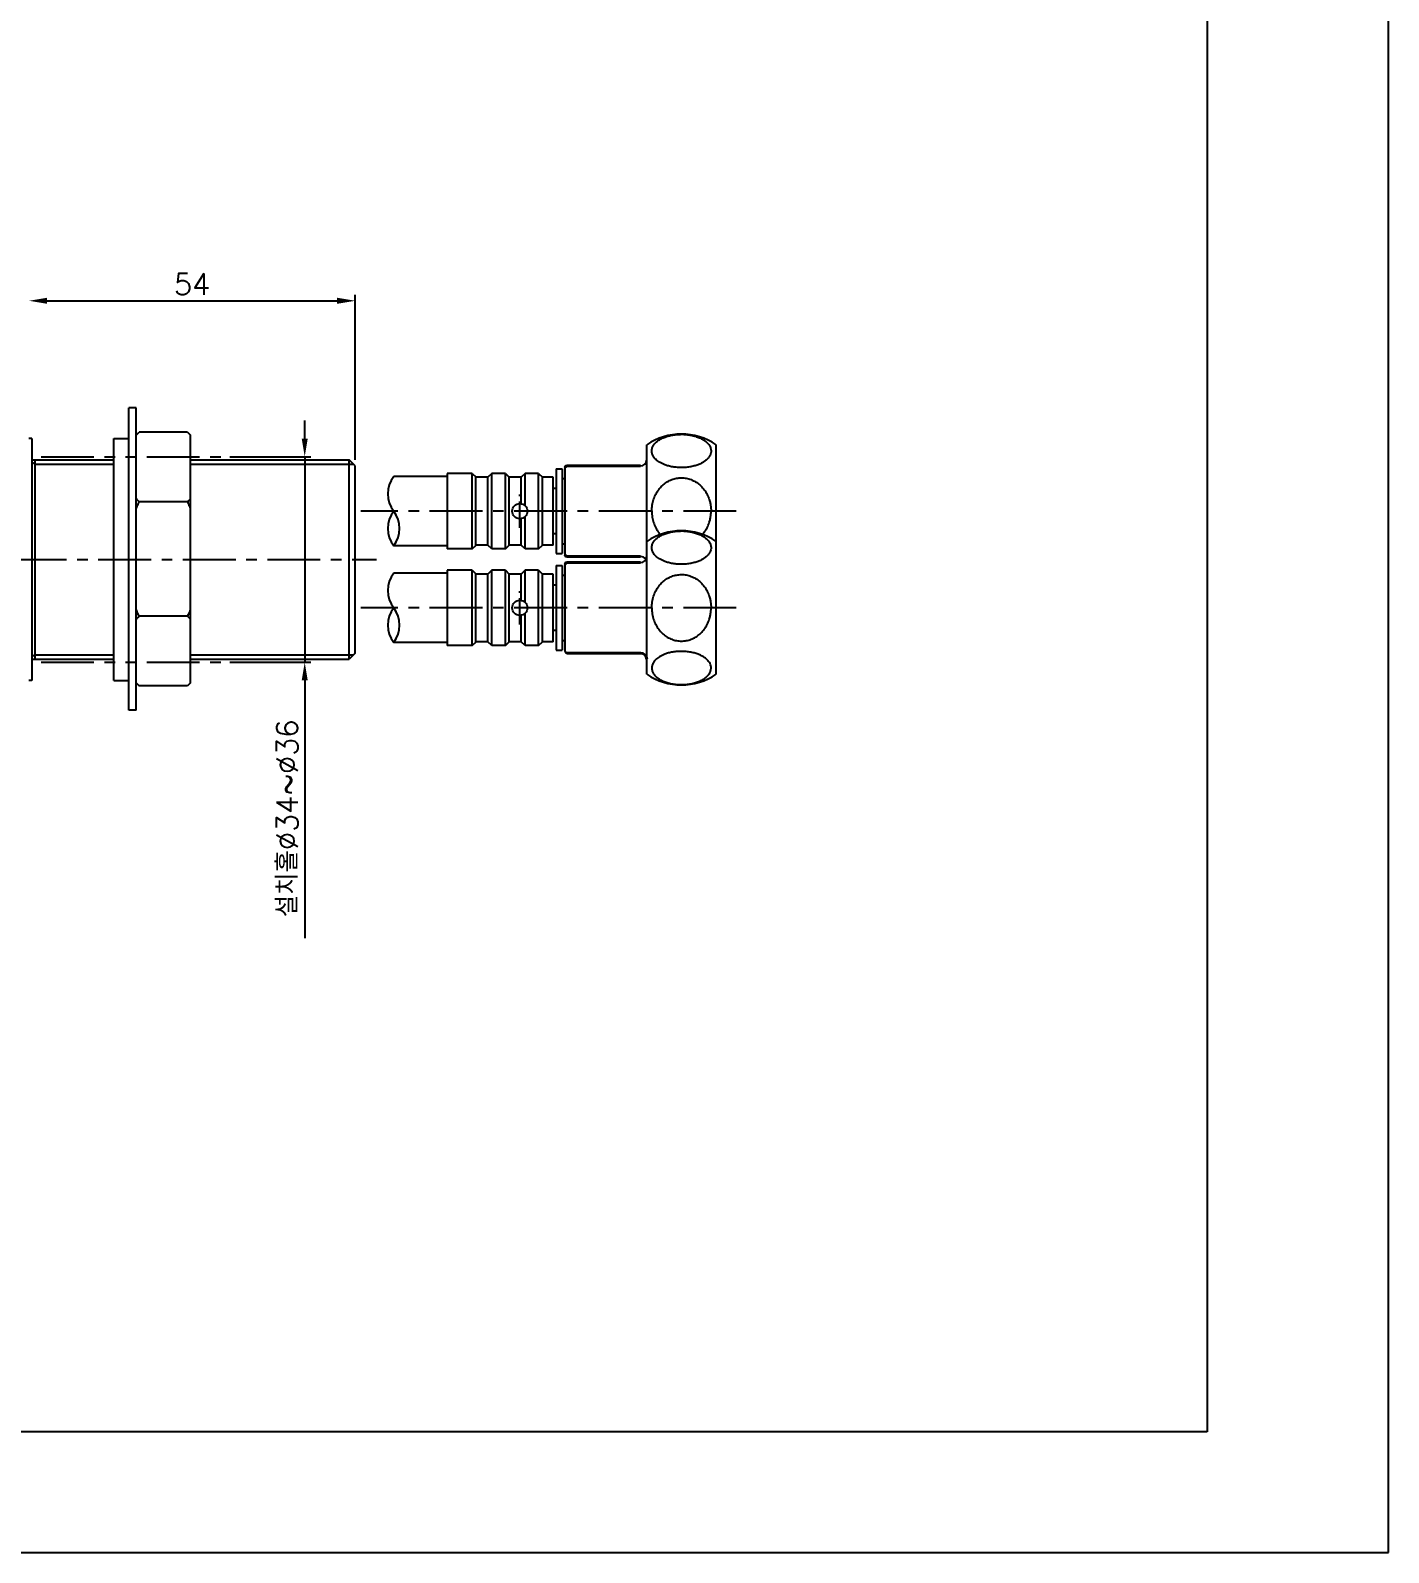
# Model space of a CAD drawing. Extents: x 16268 to 17109, y -53926 to -53326.
# Drawn here: x 16884.4 to 17109.2, y -53925.6 to -53673.7 of the extents above; entities that cross this region are included whole.
import ezdxf

# ---------------------------------------------------------------- set-up
doc = ezdxf.new("R2010")
doc.units = 0
doc.header["$LTSCALE"] = 7
doc.header["$MEASUREMENT"] = 0
doc.linetypes.add('CENTER', pattern=[2, 1.25, -0.25, 0.25, -0.25])
doc.linetypes.add('PHANTOM', pattern=[2.5, 1.25, -0.25, 0.25, -0.25, 0.25, -0.25])
doc.layers.get('0').update_dxf_attribs({"color": 2, "linetype": 'CONTINUOUS'})
for name, color, linetype in [('CL', 1, 'CENTER'), ('D', 2, 'CONTINUOUS'), ('DWG', 7, 'CONTINUOUS'), ('PL', 3, 'PHANTOM'), ('TXT', 4, 'CONTINUOUS')]:
    doc.layers.add(name, color=color, linetype=linetype)
doc.styles.add('GHS', font='ROMANS', dxfattribs={"bigfont": 'GHS'})

# ---------------------------------------------------------------- blocks, each defined once
blk = doc.blocks.new('BORDER')
for p, q in [((1, 0), (1, 1)), ((0, 0), (1, 0))]:
    blk.add_line(p, q)

msp = doc.modelspace()

# ---------------------------------------------------------------- linework, layer by layer
at = {"color": 7, "linetype": 'Continuous'}
for p, q in [((16910.43, -53751.75), (16902.43, -53751.75)), ((16910.43, -53770.66), (16902.43, -53770.66))]:
    msp.add_line(p, q, dxfattribs=at)
for centre, start, end in [((16992.16, -53750.78), 55.8767, 124.1233), ((16992.16, -53766.78), 55.8767, 124.1233), ((16992.16, -53771.78), 235.8767, 304.1233)]:
    msp.add_arc(centre, 10.25, start, end, dxfattribs=at)
for centre, start, end in [((16948.25, -53750.4), 142.1368, 217.8632), ((16948.25, -53756.15), 142.1368, 217.8632), ((16940.85, -53756.15), 322.1368, 37.8632), ((16948.25, -53766.4), 142.1368, 217.8632), ((16948.25, -53772.15), 142.1368, 217.8632), ((16940.85, -53772.15), 322.1368, 37.8632)]:
    msp.add_arc(centre, 4.68, start, end)
for points in [[(16987.42, -53744.03), (16987.27, -53743.55), (16987.28, -53743.06), (16987.43, -53742.58), (16987.72, -53742.13), (16988.15, -53741.73), (16988.67, -53741.37), (16989.29, -53741.08), (16989.99, -53740.84), (16990.74, -53740.68), (16991.53, -53740.59), (16992.34, -53740.56), (16993.15, -53740.62), (16993.94, -53740.75), (16994.67, -53740.95), (16995.34, -53741.21), (16995.92, -53741.54), (16996.39, -53741.92), (16996.75, -53742.34), (16996.92, -53742.65)], [(16996.92, -53742.65), (16996.98, -53742.8), (16997.07, -53743.29)], [(16997.07, -53743.29), (16997.03, -53743.67), (16996.9, -53744.04), (16996.67, -53744.4), (16996.36, -53744.75), (16995.95, -53745.07), (16995.47, -53745.35), (16994.91, -53745.6), (16994.27, -53745.8), (16993.55, -53745.96), (16992.74, -53746.05), (16991.92, -53746.07), (16991.1, -53746), (16990.35, -53745.88), (16989.7, -53745.7), (16989.17, -53745.5), (16988.73, -53745.29), (16988.36, -53745.06), (16988.04, -53744.82), (16987.78, -53744.57), (16987.58, -53744.3), (16987.42, -53744.03)], [(16902.43, -53751.75), (16902.25, -53751.57), (16902.09, -53751.4), (16901.93, -53751.23)], [(16901.93, -53752.79), (16902.09, -53752.45), (16902.25, -53752.1), (16902.43, -53751.75)], [(16910.43, -53751.75), (16910.6, -53751.57), (16910.77, -53751.4), (16910.93, -53751.23)], [(16910.93, -53752.79), (16910.77, -53752.45), (16910.6, -53752.1), (16910.43, -53751.75)], [(16996.93, -53751.97), (16996.99, -53752.29), (16997.07, -53753.26)], [(16996.93, -53754.55), (16996.99, -53754.24), (16997.07, -53753.26)], [(16987.42, -53760.03), (16987.27, -53759.55), (16987.28, -53759.06), (16987.43, -53758.58), (16987.72, -53758.13), (16988.15, -53757.73), (16988.67, -53757.37), (16989.29, -53757.08), (16989.99, -53756.84), (16990.74, -53756.68), (16991.53, -53756.59), (16992.34, -53756.56), (16993.15, -53756.62), (16993.94, -53756.75), (16994.67, -53756.95), (16995.34, -53757.21), (16995.92, -53757.54), (16996.39, -53757.92), (16996.75, -53758.34), (16996.92, -53758.65)], [(16997.07, -53759.29), (16997.03, -53759.67), (16996.9, -53760.04), (16996.67, -53760.4), (16996.36, -53760.75), (16995.95, -53761.07), (16995.47, -53761.35), (16994.91, -53761.6), (16994.27, -53761.8), (16993.55, -53761.96), (16992.74, -53762.05), (16991.92, -53762.07), (16991.1, -53762), (16990.35, -53761.88), (16989.7, -53761.7), (16989.17, -53761.5), (16988.73, -53761.29), (16988.36, -53761.06), (16988.04, -53760.82), (16987.78, -53760.57), (16987.58, -53760.3), (16987.42, -53760.03)], [(16996.92, -53758.65), (16996.98, -53758.8), (16997.07, -53759.29)], [(16996.93, -53767.97), (16996.99, -53768.29), (16997.07, -53769.26)], [(16902.43, -53770.66), (16902.25, -53770.31), (16902.09, -53769.96), (16901.93, -53769.62)], [(16910.43, -53770.66), (16910.6, -53770.31), (16910.77, -53769.96), (16910.93, -53769.62)], [(16996.93, -53770.58), (16996.99, -53770.26), (16997.07, -53769.29)], [(16901.93, -53771.18), (16902.09, -53771), (16902.25, -53770.83), (16902.43, -53770.66)], [(16910.93, -53771.18), (16910.77, -53771), (16910.6, -53770.83), (16910.43, -53770.66)], [(16997.07, -53779.26), (16997.03, -53778.88), (16996.9, -53778.51), (16996.67, -53778.15), (16996.36, -53777.8), (16995.95, -53777.48), (16995.47, -53777.2), (16994.91, -53776.95), (16994.27, -53776.75), (16993.55, -53776.59), (16992.74, -53776.5), (16991.92, -53776.48), (16991.1, -53776.55), (16990.35, -53776.67), (16989.7, -53776.85), (16989.17, -53777.05), (16988.73, -53777.26), (16988.36, -53777.49), (16988.04, -53777.73), (16987.78, -53777.98), (16987.58, -53778.25), (16987.42, -53778.52)], [(16987.42, -53778.52), (16987.27, -53779), (16987.28, -53779.49), (16987.43, -53779.97), (16987.72, -53780.42), (16988.15, -53780.82), (16988.67, -53781.18), (16989.29, -53781.47), (16989.99, -53781.71), (16990.74, -53781.87), (16991.53, -53781.96), (16992.34, -53781.99), (16993.15, -53781.93), (16993.94, -53781.8), (16994.67, -53781.6), (16995.34, -53781.34), (16995.92, -53781.01), (16996.39, -53780.63), (16996.75, -53780.21), (16996.92, -53779.9)], [(16996.92, -53779.9), (16996.98, -53779.75), (16997.07, -53779.26)]]:
    msp.add_spline(points, degree=3, dxfattribs=at)
for points, knots in [([(16987.25, -53753.28), (16987.25, -53753.1), (16987.28, -53752.61), (16987.4, -53751.8), (16987.7, -53750.9), (16988.12, -53750.09), (16988.66, -53749.37), (16989.28, -53748.77), (16989.98, -53748.31), (16990.75, -53747.97), (16991.54, -53747.79), (16992.36, -53747.75), (16993.18, -53747.86), (16993.97, -53748.12), (16994.71, -53748.53), (16995.38, -53749.07), (16995.96, -53749.73), (16996.43, -53750.5), (16996.75, -53751.26), (16996.88, -53751.77), (16996.93, -53751.97)], [2.866323, 2.866323, 2.866323, 2.866323, 3.900598, 5.837743, 7.725589, 9.561974, 11.329327, 13.048955, 14.730361, 16.370643, 18.001193, 19.615777, 21.252093, 22.917828, 24.592492, 26.2993, 28.053543, 29.846224, 31.70138, 32.965413, 32.965413, 32.965413, 32.965413]), ([(16987.25, -53753.25), (16987.25, -53753.42), (16987.28, -53753.92), (16987.4, -53754.72), (16987.7, -53755.62), (16988.12, -53756.44), (16988.48, -53756.92), (16988.67, -53757.14)], [2.866323, 2.866323, 2.866323, 2.866323, 3.900598, 5.837743, 7.725589, 9.561974, 11.309449, 11.309449, 11.309449, 11.309449]), ([(16995.65, -53757.14), (16995.75, -53757.02), (16996.03, -53756.67), (16996.43, -53756.02), (16996.75, -53755.26), (16996.88, -53754.76), (16996.93, -53754.55)], [27.143915, 27.143915, 27.143915, 27.143915, 28.053543, 29.846224, 31.70138, 32.965413, 32.965413, 32.965413, 32.965413]), ([(16987.25, -53769.28), (16987.25, -53769.1), (16987.28, -53768.61), (16987.4, -53767.8), (16987.7, -53766.9), (16988.12, -53766.09), (16988.66, -53765.37), (16989.28, -53764.77), (16989.98, -53764.31), (16990.75, -53763.97), (16991.54, -53763.79), (16992.36, -53763.75), (16993.18, -53763.86), (16993.97, -53764.12), (16994.71, -53764.53), (16995.38, -53765.07), (16995.96, -53765.73), (16996.43, -53766.5), (16996.75, -53767.26), (16996.88, -53767.77), (16996.93, -53767.97)], [2.866323, 2.866323, 2.866323, 2.866323, 3.900598, 5.837743, 7.725589, 9.561974, 11.329327, 13.048955, 14.730361, 16.370643, 18.001193, 19.615777, 21.252093, 22.917828, 24.592492, 26.2993, 28.053543, 29.846224, 31.70138, 32.965413, 32.965413, 32.965413, 32.965413]), ([(16987.25, -53769.28), (16987.25, -53769.45), (16987.28, -53769.94), (16987.4, -53770.75), (16987.7, -53771.65), (16988.12, -53772.46), (16988.66, -53773.18), (16989.28, -53773.78), (16989.98, -53774.24), (16990.75, -53774.58), (16991.54, -53774.76), (16992.36, -53774.8), (16993.18, -53774.69), (16993.97, -53774.43), (16994.71, -53774.02), (16995.38, -53773.48), (16995.96, -53772.82), (16996.43, -53772.05), (16996.75, -53771.29), (16996.88, -53770.78), (16996.93, -53770.58)], [2.866323, 2.866323, 2.866323, 2.866323, 3.900598, 5.837743, 7.725589, 9.561974, 11.329327, 13.048955, 14.730361, 16.370643, 18.001193, 19.615777, 21.252093, 22.917828, 24.592492, 26.2993, 28.053543, 29.846224, 31.70138, 32.965413, 32.965413, 32.965413, 32.965413])]:
    msp.add_open_spline(points, degree=3, knots=knots, dxfattribs=at)
at = {"layer": 'CL', "ltscale": 0.5}
for p, q in [((16965.41, -53756.03), (16965.41, -53750.53)), ((16965.41, -53772.03), (16965.41, -53766.53))]:
    msp.add_line(p, q, dxfattribs=at)
at = {"layer": 'CL'}
for p, q in [((17001.24, -53753.28), (16939.12, -53753.28)), ((16713.65, -53761.28), (16941.68, -53761.28)), ((17001.24, -53769.28), (16939.12, -53769.28))]:
    msp.add_line(p, q, dxfattribs=at)
at = {"layer": 'D'}
for p, q in [((16938.18, -53744.78), (16938.18, -53717.46)), ((16887.18, -53718.46), (16935.18, -53718.46)), ((16929.82, -53741.28), (16929.82, -53738.28)), ((16917.43, -53744.28), (16930.82, -53744.28)), ((16929.82, -53744.28), (16929.82, -53778.28)), ((16937.18, -53777.78), (16937.18, -53744.78)), ((16885.18, -53745.48), (16898.23, -53745.48)), ((16910.93, -53745.48), (16937.88, -53745.48)), ((16885.18, -53777.08), (16898.23, -53777.08)), ((16910.93, -53777.08), (16937.88, -53777.08)), ((16917.43, -53778.28), (16930.82, -53778.28)), ((16929.82, -53781.28), (16929.82, -53823.97))]:
    msp.add_line(p, q, dxfattribs=at)
at = {"layer": 'D', "color": 2}
for p, q in [((16884.68, -53745.19), (16885.18, -53745.48)), ((16885.18, -53745.48), (16898.23, -53745.48)), ((16910.93, -53745.48), (16937.88, -53745.48)), ((16884.68, -53777.36), (16885.18, -53777.08)), ((16885.18, -53777.08), (16898.23, -53777.08)), ((16910.93, -53777.08), (16937.88, -53777.08))]:
    msp.add_line(p, q, dxfattribs=at)
at = {"layer": 'D', "color": 7}
msp.add_line((16885.18, -53744.78), (16885.18, -53777.78), dxfattribs=at)
at = {"layer": 'D', "color": 0}
msp.add_line((16885.18, -53777.08), (16885.18, -53777.78), dxfattribs=at)
at = {"layer": 'D'}
for points in [[(16887.18, -53717.96), (16887.18, -53718.96), (16884.18, -53718.46)], [(16935.18, -53717.96), (16935.18, -53718.96), (16938.18, -53718.46)], [(16929.32, -53741.28), (16930.32, -53741.28), (16929.82, -53744.28)], [(16929.32, -53781.28), (16930.32, -53781.28), (16929.82, -53778.28)]]:
    msp.add_solid(points, dxfattribs=at)
at = {"layer": 'DWG'}
for p, q in [((16900.73, -53786.2), (16900.73, -53736.2)), ((16901.93, -53736.2), (16900.73, -53736.2)), ((16901.93, -53786.2), (16901.93, -53736.2)), ((16901.93, -53740.7), (16902.43, -53740.2)), ((16910.43, -53740.2), (16902.43, -53740.2)), ((16910.43, -53740.2), (16910.93, -53740.7)), ((16884.68, -53741.28), (16884.18, -53741.28)), ((16884.68, -53741.28), (16884.68, -53781.28)), ((16898.23, -53741.28), (16900.73, -53741.28)), ((16898.23, -53781.28), (16898.23, -53741.28)), ((16910.93, -53781.7), (16910.93, -53740.7)), ((16986.41, -53764.26), (16986.41, -53742.29)), ((16997.91, -53764.26), (16997.91, -53742.29)), ((16884.68, -53744.78), (16898.23, -53744.78)), ((16884.68, -53744.78), (16898.23, -53744.78)), ((16910.93, -53744.78), (16937.18, -53744.78)), ((16910.93, -53744.78), (16937.18, -53744.78)), ((16938.18, -53745.78), (16937.18, -53744.78)), ((16938.18, -53745.78), (16937.18, -53744.78)), ((16938.18, -53776.78), (16938.18, -53745.78)), ((16953.41, -53747.53), (16944.55, -53747.53)), ((16957.53, -53747.03), (16953.41, -53747.03)), ((16953.41, -53747.03), (16953.41, -53759.53)), ((16957.53, -53759.53), (16957.53, -53747.03)), ((16957.53, -53747.03), (16958.18, -53747.68)), ((16958.16, -53758.89), (16958.16, -53747.68)), ((16960.14, -53747.68), (16958.18, -53747.68)), ((16960.79, -53747.03), (16960.14, -53747.68)), ((16960.14, -53758.88), (16960.14, -53747.68)), ((16960.79, -53759.53), (16960.79, -53747.03)), ((16963.03, -53747.03), (16960.79, -53747.03)), ((16963.03, -53759.53), (16963.03, -53747.03)), ((16963.03, -53747.03), (16963.68, -53747.68)), ((16963.68, -53758.88), (16963.68, -53747.68)), ((16965.64, -53747.68), (16963.68, -53747.68)), ((16966.29, -53747.03), (16965.64, -53747.68)), ((16965.64, -53752.05), (16965.64, -53747.68)), ((16966.29, -53752.39), (16966.29, -53747.03)), ((16968.53, -53747.03), (16966.29, -53747.03)), ((16968.53, -53759.53), (16968.53, -53747.03)), ((16968.53, -53747.03), (16969.18, -53747.68)), ((16969.18, -53758.88), (16969.18, -53747.68)), ((16970.91, -53747.68), (16969.18, -53747.68)), ((16970.91, -53758.88), (16970.91, -53747.68)), ((16971.41, -53746.28), (16971.41, -53760.28)), ((16971.41, -53746.28), (16972.41, -53746.28)), ((16972.41, -53746.28), (16972.41, -53760.28)), ((16972.41, -53747.88), (16972.91, -53747.88)), ((16972.91, -53760.48), (16972.91, -53746.08)), ((16971.41, -53749.53), (16970.91, -53749.53)), ((16965.64, -53758.88), (16965.64, -53754.5)), ((16966.29, -53759.53), (16966.29, -53754.16)), ((16971.41, -53757.03), (16970.91, -53757.03)), ((16953.41, -53759.03), (16944.55, -53759.03)), ((16957.53, -53759.53), (16953.41, -53759.53)), ((16957.53, -53759.53), (16958.18, -53758.88)), ((16960.14, -53758.88), (16958.18, -53758.88)), ((16960.79, -53759.53), (16960.14, -53758.88)), ((16963.03, -53759.53), (16960.79, -53759.53)), ((16963.03, -53759.53), (16963.68, -53758.88)), ((16965.64, -53758.88), (16963.68, -53758.88)), ((16966.29, -53759.53), (16965.64, -53758.88)), ((16968.53, -53759.53), (16966.29, -53759.53)), ((16968.53, -53759.53), (16969.18, -53758.88)), ((16970.91, -53758.88), (16969.18, -53758.88)), ((16971.41, -53760.28), (16972.41, -53760.28)), ((16972.41, -53758.68), (16972.91, -53758.68)), ((16986.41, -53780.26), (16986.41, -53758.29)), ((16997.91, -53780.26), (16997.91, -53758.29)), ((16971.41, -53762.28), (16972.41, -53762.28)), ((16971.41, -53762.28), (16971.41, -53776.28)), ((16972.41, -53762.28), (16972.41, -53776.28)), ((16972.91, -53776.48), (16972.91, -53762.08)), ((16953.41, -53763.53), (16944.55, -53763.53)), ((16953.41, -53763.03), (16953.41, -53775.53)), ((16957.53, -53763.03), (16953.41, -53763.03)), ((16957.53, -53763.03), (16958.18, -53763.68)), ((16957.53, -53775.53), (16957.53, -53763.03)), ((16958.16, -53774.89), (16958.16, -53763.68)), ((16960.14, -53763.68), (16958.18, -53763.68)), ((16960.79, -53763.03), (16960.14, -53763.68)), ((16960.14, -53774.88), (16960.14, -53763.68)), ((16963.03, -53763.03), (16960.79, -53763.03)), ((16960.79, -53775.53), (16960.79, -53763.03)), ((16963.03, -53763.03), (16963.68, -53763.68)), ((16963.03, -53775.53), (16963.03, -53763.03)), ((16963.68, -53774.88), (16963.68, -53763.68)), ((16965.64, -53763.68), (16963.68, -53763.68)), ((16966.29, -53763.03), (16965.64, -53763.68)), ((16965.64, -53768.05), (16965.64, -53763.68)), ((16968.53, -53763.03), (16966.29, -53763.03)), ((16966.29, -53768.39), (16966.29, -53763.03)), ((16968.53, -53763.03), (16969.18, -53763.68)), ((16968.53, -53775.53), (16968.53, -53763.03)), ((16970.91, -53763.68), (16969.18, -53763.68)), ((16969.18, -53774.88), (16969.18, -53763.68)), ((16970.91, -53774.88), (16970.91, -53763.68)), ((16971.41, -53765.53), (16970.91, -53765.53)), ((16972.41, -53763.88), (16972.91, -53763.88)), ((16965.64, -53774.88), (16965.64, -53770.5)), ((16966.29, -53775.53), (16966.29, -53770.16)), ((16971.41, -53773.03), (16970.91, -53773.03)), ((16953.41, -53775.03), (16944.55, -53775.03)), ((16957.53, -53775.53), (16953.41, -53775.53)), ((16957.53, -53775.53), (16958.18, -53774.88)), ((16960.14, -53774.88), (16958.18, -53774.88)), ((16960.79, -53775.53), (16960.14, -53774.88)), ((16963.03, -53775.53), (16960.79, -53775.53)), ((16963.03, -53775.53), (16963.68, -53774.88)), ((16965.64, -53774.88), (16963.68, -53774.88)), ((16966.29, -53775.53), (16965.64, -53774.88)), ((16968.53, -53775.53), (16966.29, -53775.53)), ((16968.53, -53775.53), (16969.18, -53774.88)), ((16970.91, -53774.88), (16969.18, -53774.88)), ((16972.41, -53774.68), (16972.91, -53774.68)), ((16884.68, -53777.78), (16898.23, -53777.78)), ((16884.68, -53777.78), (16898.23, -53777.78)), ((16910.93, -53777.78), (16937.18, -53777.78)), ((16910.93, -53777.78), (16937.18, -53777.78)), ((16938.18, -53776.78), (16937.18, -53777.78)), ((16938.18, -53776.78), (16937.18, -53777.78)), ((16971.41, -53776.28), (16972.41, -53776.28)), ((16884.68, -53781.28), (16884.18, -53781.28)), ((16898.23, -53781.28), (16900.73, -53781.28)), ((16901.93, -53781.7), (16902.43, -53782.2)), ((16910.43, -53782.2), (16902.43, -53782.2)), ((16910.93, -53781.7), (16910.43, -53782.2)), ((16901.93, -53786.2), (16900.73, -53786.2))]:
    msp.add_line(p, q, dxfattribs=at)
at = {"layer": 'DWG', "lineweight": 40}
for p, q in [((16985.41, -53745.78), (16973.21, -53745.78)), ((16985.41, -53760.78), (16973.21, -53760.78)), ((16985.41, -53761.78), (16973.21, -53761.78)), ((16985.41, -53776.78), (16973.21, -53776.78))]:
    msp.add_line(p, q, dxfattribs=at)
at = {"layer": 'DWG'}
for centre in [(16965.41, -53753.28), (16965.41, -53769.28)]:
    msp.add_circle(centre, 1.25, dxfattribs=at)
for centre, radius, start, end in [((16985.41, -53744.78), 1, 270, 0), ((16985.41, -53760.78), 1, 270, 0), ((16985.41, -53761.78), 1, 30, 90), ((16973.21, -53776.48), 0.3, 180, 270)]:
    msp.add_arc(centre, radius, start, end, dxfattribs=at)
at = {"layer": 'DWG', "lineweight": 40}
for centre, radius, start, end in [((16973.21, -53746.08), 0.3, 90, 180), ((16973.21, -53760.48), 0.3, 180, 270), ((16973.21, -53762.08), 0.3, 90, 180), ((16985.41, -53777.78), 1, 0, 90)]:
    msp.add_arc(centre, radius, start, end, dxfattribs=at)
at = {"layer": 'PL'}
for p, q in [((16886.18, -53744.28), (16916.43, -53744.28)), ((16886.18, -53778.28), (16916.43, -53778.28))]:
    msp.add_line(p, q, dxfattribs=at)
at = {"layer": 'TXT'}
for p, q in [((17079.19, -53351.62), (17079.19, -53905.62)), ((17079.19, -53905.62), (16293.19, -53905.62))]:
    msp.add_line(p, q, dxfattribs=at)

# ---------------------------------------------------------------- block references
at = {"xscale": 841, "yscale": 594, "zscale": 841}
msp.add_blockref('BORDER', (16268.19, -53925.62), dxfattribs=at)

# ---------------------------------------------------------------- texts
at = {"layer": 'D', "insert": (16911.18, -53715.71), "char_height": 3.5, "attachment_point": 5, "style": 'GHS'}
msp.add_mtext('\\A1;54', dxfattribs=at)
at = {"layer": 'D', "insert": (16926.92, -53804.12), "char_height": 3.5, "attachment_point": 5, "rotation": 90, "style": 'GHS'}
msp.add_mtext('설치홀%%C34~%%C36', dxfattribs=at)

doc.saveas('drawing.dxf')
